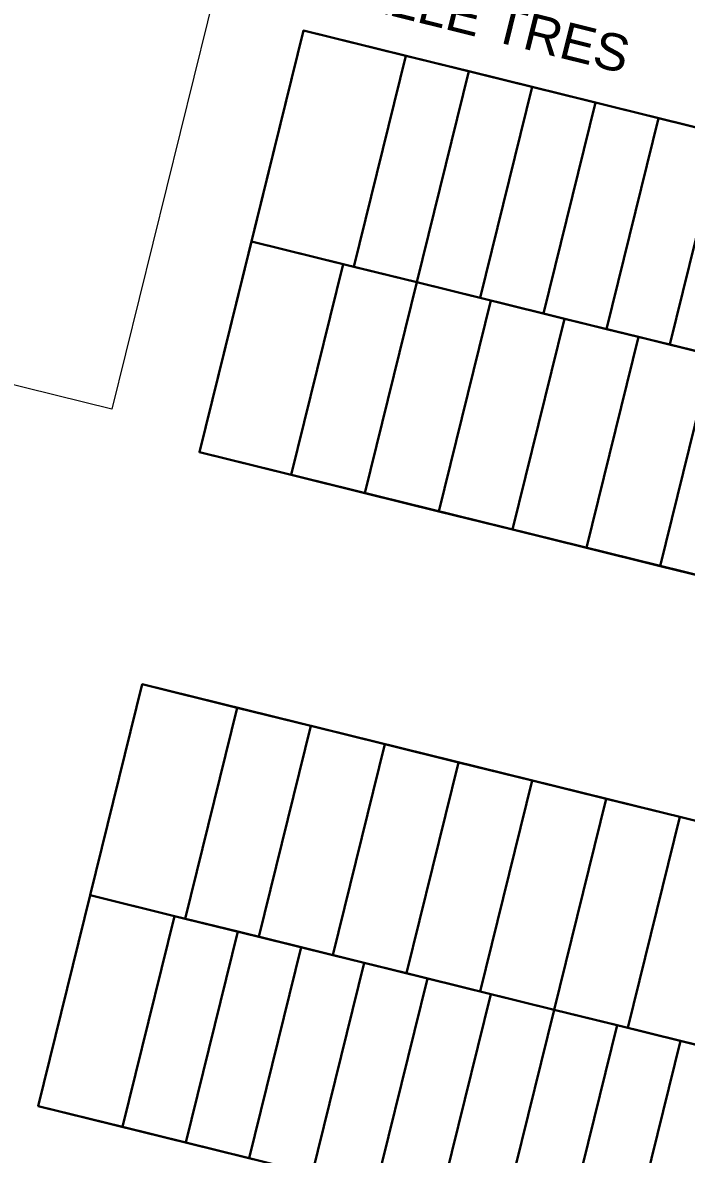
# Model space of a CAD drawing. Header units: millimetres. Extents: x 547073 to 557369, y 9424164 to 9429566.
# Drawn here: x 549043.7 to 549104.9, y 9426959.7 to 9427063.9 of the extents above; entities that cross this region are included whole.
import ezdxf

# ---------------------------------------------------------------- set-up
doc = ezdxf.new("R2010")
doc.units = ezdxf.units.MM
for name, color, linetype, lineweight in [('00 Recreación pública', 94, 'Continuous', 15), ('cotas', 51, 'Continuous', 25), ('MANZANAS', 1, 'Continuous', 30), ('VIVIENDA', 7, 'Continuous', 30)]:
    doc.layers.add(name, color=color, linetype=linetype, lineweight=lineweight)
doc.layers.add('TEXTO-CATASTRO', color=12, linetype='Continuous')
doc.styles.add('KBYOZ', font='micross.ttf')

# ---------------------------------------------------------------- blocks, each defined once
blk = doc.blocks.new('A$C7D0267D4')
at = {"layer": 'MANZANAS'}
for points in [[(449.84, 404.19), (440.26, 365.36), (593.09, 327.67), (602.66, 366.51), (449.84, 404.19)], [(425.42, 305.16), (435, 344), (577.94, 308.75), (540.15, 276.87), (425.42, 305.16)]]:
    blk.add_lwpolyline(points, dxfattribs=at)
at = {"layer": 'VIVIENDA'}
for points in [[(459.26, 401.87), (449.84, 404.19), (445.05, 384.78), (454.47, 382.45)], [(465.09, 400.44), (459.26, 401.87), (454.47, 382.45), (460.3, 381.02)], [(470.91, 399), (465.09, 400.44), (460.3, 381.02), (466.12, 379.58)], [(476.74, 397.56), (470.91, 399), (466.12, 379.58), (471.95, 378.14)], [(482.56, 396.13), (476.74, 397.56), (471.95, 378.14), (477.77, 376.71)], [(488.39, 394.69), (482.56, 396.13), (477.77, 376.71), (483.6, 375.27)], [(494.21, 393.25), (488.39, 394.69), (483.6, 375.27), (489.42, 373.83)], [(453.5, 382.69), (445.05, 384.78), (440.26, 365.36), (448.71, 363.27)], [(460.3, 381.02), (453.5, 382.69), (448.71, 363.27), (455.51, 361.6)], [(467.09, 379.34), (460.3, 381.02), (455.51, 361.6), (462.3, 359.92)], [(473.89, 377.66), (467.09, 379.34), (462.3, 359.92), (469.1, 358.25)], [(480.69, 375.99), (473.89, 377.66), (469.1, 358.25), (475.9, 356.57)], [(487.48, 374.31), (480.69, 375.99), (475.9, 356.57), (482.69, 354.89)], [(494.28, 372.64), (487.48, 374.31), (482.69, 354.89), (489.49, 353.22)], [(443.73, 341.84), (435, 344), (430.21, 324.58), (438.95, 322.42)], [(450.53, 340.17), (443.73, 341.84), (438.95, 322.42), (445.74, 320.75)], [(457.33, 338.49), (450.53, 340.17), (445.74, 320.75), (452.54, 319.07)], [(464.12, 336.81), (457.33, 338.49), (452.54, 319.07), (459.34, 317.4)], [(470.92, 335.14), (464.12, 336.81), (459.34, 317.4), (466.13, 315.72)], [(477.72, 333.46), (470.92, 335.14), (466.13, 315.72), (472.93, 314.04)], [(484.51, 331.79), (477.72, 333.46), (472.93, 314.04), (479.72, 312.37)], [(491.31, 330.11), (484.51, 331.79), (479.72, 312.37), (486.52, 310.69)], [(437.98, 322.66), (430.21, 324.58), (425.42, 305.16), (433.19, 303.25)], [(443.8, 321.23), (437.98, 322.66), (433.19, 303.25), (439.01, 301.81)], [(449.63, 319.79), (443.8, 321.23), (439.01, 301.81), (444.84, 300.37)], [(455.45, 318.35), (449.63, 319.79), (444.84, 300.37), (450.66, 298.94)], [(461.28, 316.92), (455.45, 318.35), (450.66, 298.94), (456.49, 297.5)], [(467.1, 315.48), (461.28, 316.92), (456.49, 297.5), (462.31, 296.06)], [(472.93, 314.04), (467.1, 315.48), (462.31, 296.06), (468.14, 294.63)], [(478.75, 312.61), (472.93, 314.04), (468.14, 294.63), (473.96, 293.19)], [(484.58, 311.17), (478.75, 312.61), (473.96, 293.19), (479.79, 291.75)]]:
    blk.add_lwpolyline(points, close=True, dxfattribs=at)
blk.add_lwpolyline([(487.35, 310.49), (484.58, 311.17), (479.79, 291.75), (485.62, 290.32), (489.16, 304.7)], dxfattribs=at)
at = {"layer": 'TEXTO-CATASTRO', "color": 7, "insert": (465.69, 405.35), "char_height": 3.4, "width": 0.0000000002, "attachment_point": 5, "rotation": 346, "style": 'KBYOZ'}
blk.add_mtext('CALLE TRES', dxfattribs=at)

msp = doc.modelspace()

# ---------------------------------------------------------------- linework, layer by layer
at = {"layer": '00 Recreación pública'}
msp.add_lwpolyline([(549032.873, 9427076.301), (549062.001, 9427069.118), (549051.944, 9427028.34), (549022.817, 9427035.523), (549032.873, 9427076.301)], dxfattribs=at)

# ---------------------------------------------------------------- block references
at = {"layer": 'cotas', "lineweight": 80}
msp.add_blockref('A$C7D0267D4', (548619.741, 9426659.011), dxfattribs=at)

doc.saveas('drawing.dxf')
